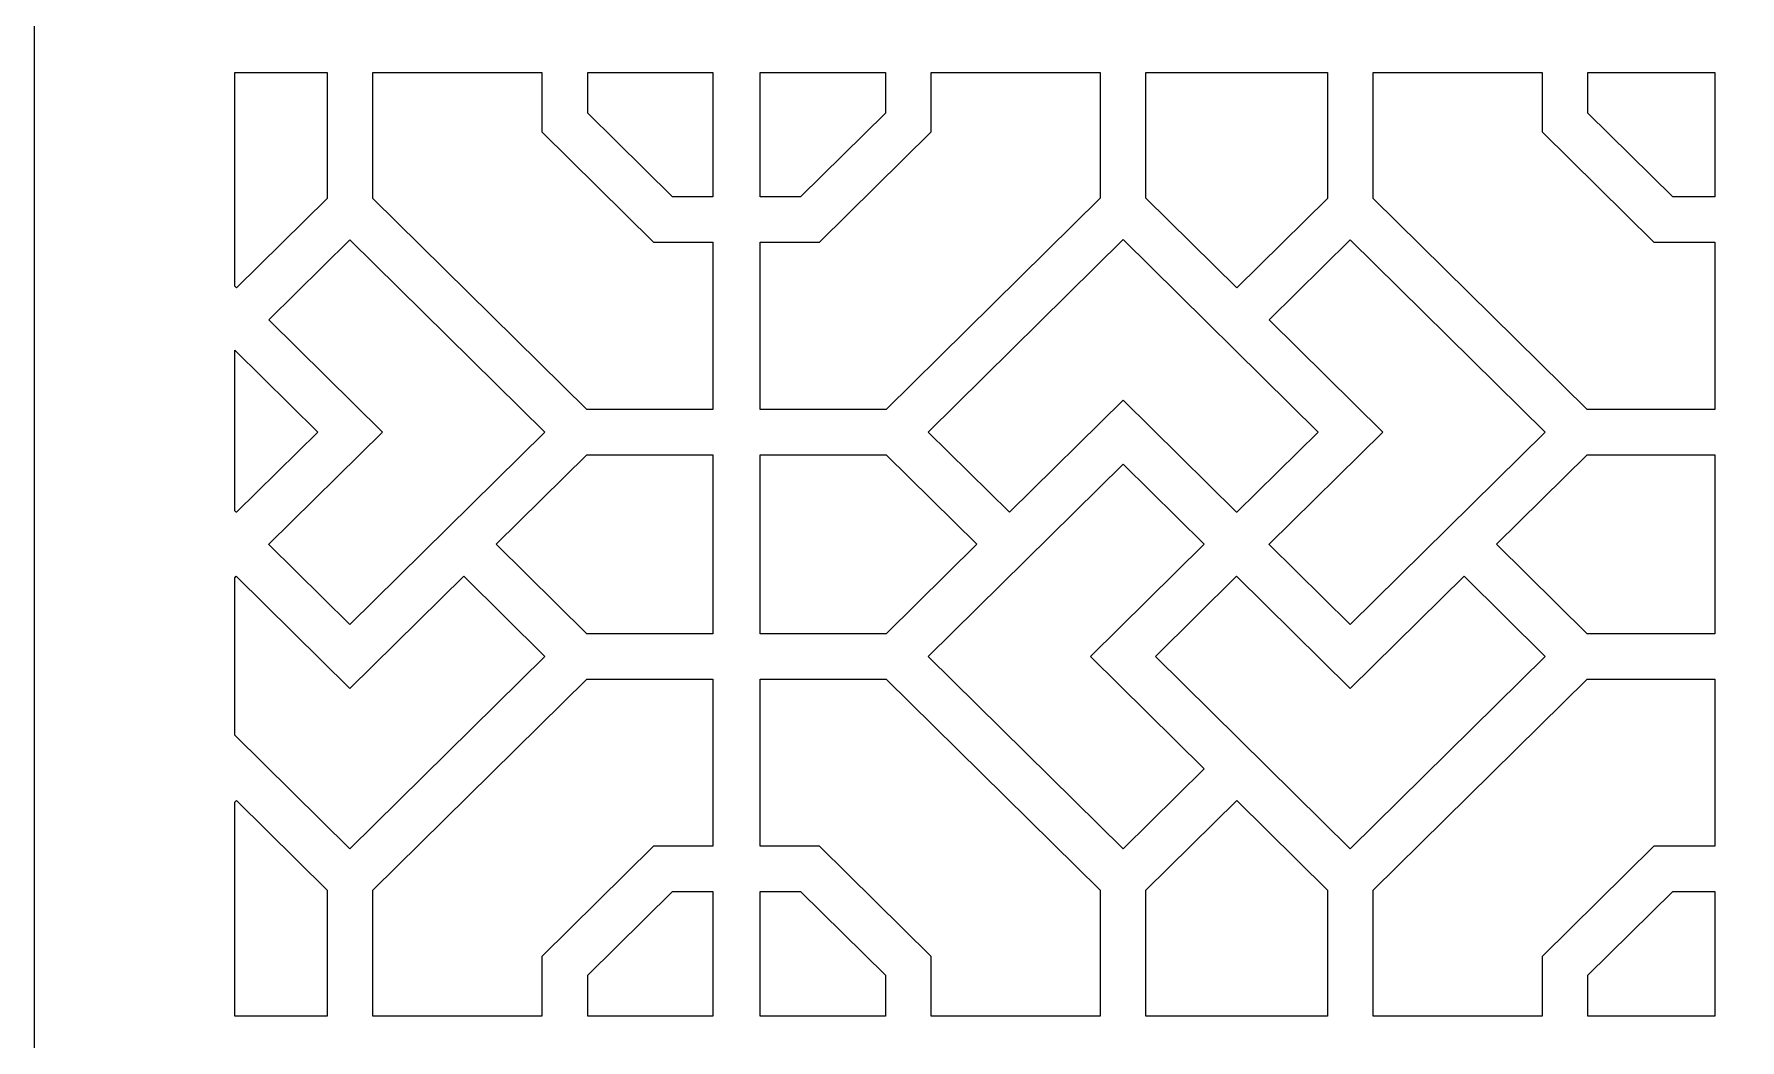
# Model space of a CAD drawing. Header units: centimetres. Extents: x 1.9 to 13.6, y -8.7 to 8.9.
# Drawn here: x 7.989 to 10.812, y -4.502 to -2.838 of the extents above; entities that cross this region are included whole.
import ezdxf

# ---------------------------------------------------------------- set-up
doc = ezdxf.new("R2010")
doc.units = ezdxf.units.CM
doc.header["$MEASUREMENT"] = 0
doc.layers.add('layer 1', color=7, linetype='Continuous')

msp = doc.modelspace()

# ---------------------------------------------------------------- linework, layer by layer
at = {"layer": 'layer 1', "color": 250}
for points, knots in [([(7.9891, 8.91238), (7.9891, 8.91238), (13.63427, 8.91238), (13.63427, 8.91238), (13.63427, 8.91238), (13.63427, 8.91238), (13.63427, -8.68727), (13.63427, -8.68727), (13.63427, -8.68727), (13.63427, -8.68727), (7.9891, -8.68727), (7.9891, -8.68727), (7.9891, -8.68727), (7.9891, -8.68727), (7.9891, 8.91238), (7.9891, 8.91238)], [0, 0, 0, 0, 0.2, 0.2, 0.2, 0.2, 0.4, 0.4, 0.4, 0.4, 0.6, 0.6, 0.6, 0.6, 1, 1, 1, 1]), ([(8.32117, -3.25519), (8.32117, -3.25519), (8.32386, -3.25784), (8.32386, -3.25784), (8.32386, -3.25784), (8.32386, -3.25784), (8.4738, -3.10987), (8.4738, -3.10987), (8.4738, -3.10987), (8.4738, -3.10987), (8.4738, -2.90125), (8.4738, -2.90125), (8.4738, -2.90125), (8.4738, -2.90125), (8.32117, -2.90125), (8.32117, -2.90125), (8.32117, -2.90125), (8.32117, -2.90125), (8.32117, -3.25519), (8.32117, -3.25519)], [0, 0, 0, 0, 0.1666667, 0.1666667, 0.1666667, 0.1666667, 0.3333333, 0.3333333, 0.3333333, 0.3333333, 0.5, 0.5, 0.5, 0.5, 0.6666667, 0.6666667, 0.6666667, 0.6666667, 1, 1, 1, 1]), ([(9.11195, -3.4592), (9.11195, -3.4592), (9.11195, -3.18226), (9.11195, -3.18226), (9.11195, -3.18226), (9.11195, -3.18226), (9.01422, -3.18226), (9.01422, -3.18226), (9.01422, -3.18226), (9.01422, -3.18226), (8.82924, -2.99972), (8.82924, -2.99972), (8.82924, -2.99972), (8.82924, -2.99972), (8.82924, -2.90125), (8.82924, -2.90125), (8.82924, -2.90125), (8.82924, -2.90125), (8.54964, -2.90125), (8.54964, -2.90125), (8.54964, -2.90125), (8.54964, -2.90125), (8.54964, -3.10978), (8.54964, -3.10978), (8.54964, -3.10978), (8.54964, -3.10978), (8.90372, -3.4592), (8.90372, -3.4592), (8.90372, -3.4592), (8.90372, -3.4592), (9.11195, -3.4592), (9.11195, -3.4592)], [0, 0, 0, 0, 0.1111111, 0.1111111, 0.1111111, 0.1111111, 0.2222222, 0.2222222, 0.2222222, 0.2222222, 0.3333333, 0.3333333, 0.3333333, 0.3333333, 0.4444444, 0.4444444, 0.4444444, 0.4444444, 0.5555556, 0.5555556, 0.5555556, 0.5555556, 0.6666667, 0.6666667, 0.6666667, 0.6666667, 0.7777778, 0.7777778, 0.7777778, 0.7777778, 1, 1, 1, 1]), ([(9.11195, -3.10742), (9.11195, -3.10742), (9.11195, -2.90125), (9.11195, -2.90125), (9.11195, -2.90125), (9.11195, -2.90125), (8.90508, -2.90125), (8.90508, -2.90125), (8.90508, -2.90125), (8.90508, -2.90125), (8.90508, -2.96872), (8.90508, -2.96872), (8.90508, -2.96872), (8.90508, -2.96872), (9.04563, -3.10742), (9.04563, -3.10742), (9.04563, -3.10742), (9.04563, -3.10742), (9.11195, -3.10742), (9.11195, -3.10742)], [0, 0, 0, 0, 0.1666667, 0.1666667, 0.1666667, 0.1666667, 0.3333333, 0.3333333, 0.3333333, 0.3333333, 0.5, 0.5, 0.5, 0.5, 0.6666667, 0.6666667, 0.6666667, 0.6666667, 1, 1, 1, 1]), ([(9.19079, -2.90125), (9.19079, -2.90125), (9.19079, -3.10742), (9.19079, -3.10742), (9.19079, -3.10742), (9.19079, -3.10742), (9.25711, -3.10742), (9.25711, -3.10742), (9.25711, -3.10742), (9.25711, -3.10742), (9.39767, -2.96872), (9.39767, -2.96872), (9.39767, -2.96872), (9.39767, -2.96872), (9.39767, -2.90125), (9.39767, -2.90125), (9.39767, -2.90125), (9.39767, -2.90125), (9.19079, -2.90125), (9.19079, -2.90125)], [0, 0, 0, 0, 0.1666667, 0.1666667, 0.1666667, 0.1666667, 0.3333333, 0.3333333, 0.3333333, 0.3333333, 0.5, 0.5, 0.5, 0.5, 0.6666667, 0.6666667, 0.6666667, 0.6666667, 1, 1, 1, 1]), ([(9.19079, -3.18226), (9.19079, -3.18226), (9.19079, -3.4592), (9.19079, -3.4592), (9.19079, -3.4592), (9.19079, -3.4592), (9.39879, -3.4592), (9.39879, -3.4592), (9.39879, -3.4592), (9.39879, -3.4592), (9.75311, -3.10955), (9.75311, -3.10955), (9.75311, -3.10955), (9.75311, -3.10955), (9.75311, -2.90125), (9.75311, -2.90125), (9.75311, -2.90125), (9.75311, -2.90125), (9.47351, -2.90125), (9.47351, -2.90125), (9.47351, -2.90125), (9.47351, -2.90125), (9.47351, -2.99972), (9.47351, -2.99972), (9.47351, -2.99972), (9.47351, -2.99972), (9.28853, -3.18226), (9.28853, -3.18226), (9.28853, -3.18226), (9.28853, -3.18226), (9.19079, -3.18226), (9.19079, -3.18226)], [0, 0, 0, 0, 0.1111111, 0.1111111, 0.1111111, 0.1111111, 0.2222222, 0.2222222, 0.2222222, 0.2222222, 0.3333333, 0.3333333, 0.3333333, 0.3333333, 0.4444444, 0.4444444, 0.4444444, 0.4444444, 0.5555556, 0.5555556, 0.5555556, 0.5555556, 0.6666667, 0.6666667, 0.6666667, 0.6666667, 0.7777778, 0.7777778, 0.7777778, 0.7777778, 1, 1, 1, 1]), ([(9.82894, -2.90125), (9.82894, -2.90125), (9.82894, -3.10963), (9.82894, -3.10963), (9.82894, -3.10963), (9.82894, -3.10963), (9.97913, -3.25784), (9.97913, -3.25784), (9.97913, -3.25784), (9.97913, -3.25784), (10.12907, -3.10987), (10.12907, -3.10987), (10.12907, -3.10987), (10.12907, -3.10987), (10.12907, -2.90125), (10.12907, -2.90125), (10.12907, -2.90125), (10.12907, -2.90125), (9.82894, -2.90125), (9.82894, -2.90125)], [0, 0, 0, 0, 0.1666667, 0.1666667, 0.1666667, 0.1666667, 0.3333333, 0.3333333, 0.3333333, 0.3333333, 0.5, 0.5, 0.5, 0.5, 0.6666667, 0.6666667, 0.6666667, 0.6666667, 1, 1, 1, 1]), ([(10.66949, -3.18226), (10.66949, -3.18226), (10.48451, -2.99972), (10.48451, -2.99972), (10.48451, -2.99972), (10.48451, -2.99972), (10.48451, -2.90125), (10.48451, -2.90125), (10.48451, -2.90125), (10.48451, -2.90125), (10.2049, -2.90125), (10.2049, -2.90125), (10.2049, -2.90125), (10.2049, -2.90125), (10.2049, -3.10978), (10.2049, -3.10978), (10.2049, -3.10978), (10.2049, -3.10978), (10.55899, -3.4592), (10.55899, -3.4592), (10.55899, -3.4592), (10.55899, -3.4592), (10.77022, -3.4592), (10.77022, -3.4592), (10.77022, -3.4592), (10.77022, -3.4592), (10.77022, -3.18226), (10.77022, -3.18226), (10.77022, -3.18226), (10.77022, -3.18226), (10.66949, -3.18226), (10.66949, -3.18226)], [0, 0, 0, 0, 0.1111111, 0.1111111, 0.1111111, 0.1111111, 0.2222222, 0.2222222, 0.2222222, 0.2222222, 0.3333333, 0.3333333, 0.3333333, 0.3333333, 0.4444444, 0.4444444, 0.4444444, 0.4444444, 0.5555556, 0.5555556, 0.5555556, 0.5555556, 0.6666667, 0.6666667, 0.6666667, 0.6666667, 0.7777778, 0.7777778, 0.7777778, 0.7777778, 1, 1, 1, 1]), ([(10.77022, -3.10742), (10.77022, -3.10742), (10.77022, -2.90125), (10.77022, -2.90125), (10.77022, -2.90125), (10.77022, -2.90125), (10.56034, -2.90125), (10.56034, -2.90125), (10.56034, -2.90125), (10.56034, -2.90125), (10.56034, -2.96872), (10.56034, -2.96872), (10.56034, -2.96872), (10.56034, -2.96872), (10.7009, -3.10742), (10.7009, -3.10742), (10.7009, -3.10742), (10.7009, -3.10742), (10.77022, -3.10742), (10.77022, -3.10742)], [0, 0, 0, 0, 0.1666667, 0.1666667, 0.1666667, 0.1666667, 0.3333333, 0.3333333, 0.3333333, 0.3333333, 0.5, 0.5, 0.5, 0.5, 0.6666667, 0.6666667, 0.6666667, 0.6666667, 1, 1, 1, 1]), ([(8.37756, -3.68194), (8.37756, -3.68194), (8.37762, -3.682), (8.37762, -3.682), (8.37762, -3.682), (8.37762, -3.682), (8.37731, -3.68231), (8.37731, -3.68231), (8.37731, -3.68231), (8.37731, -3.68231), (8.51177, -3.815), (8.51177, -3.815), (8.51177, -3.815), (8.51177, -3.815), (8.83439, -3.49663), (8.83439, -3.49663), (8.83439, -3.49663), (8.83439, -3.49663), (8.51177, -3.17825), (8.51177, -3.17825), (8.51177, -3.17825), (8.51177, -3.17825), (8.37749, -3.31076), (8.37749, -3.31076), (8.37749, -3.31076), (8.37749, -3.31076), (8.56559, -3.49639), (8.56559, -3.49639), (8.56559, -3.49639), (8.56559, -3.49639), (8.37756, -3.68194), (8.37756, -3.68194)], [0, 0, 0, 0, 0.1111111, 0.1111111, 0.1111111, 0.1111111, 0.2222222, 0.2222222, 0.2222222, 0.2222222, 0.3333333, 0.3333333, 0.3333333, 0.3333333, 0.4444444, 0.4444444, 0.4444444, 0.4444444, 0.5555556, 0.5555556, 0.5555556, 0.5555556, 0.6666667, 0.6666667, 0.6666667, 0.6666667, 0.7777778, 0.7777778, 0.7777778, 0.7777778, 1, 1, 1, 1]), ([(9.9789, -3.62894), (9.9789, -3.62894), (9.97897, -3.62886), (9.97897, -3.62886), (9.97897, -3.62886), (9.97897, -3.62886), (9.97917, -3.62906), (9.97917, -3.62906), (9.97917, -3.62906), (9.97917, -3.62906), (10.11361, -3.49639), (10.11361, -3.49639), (10.11361, -3.49639), (10.11361, -3.49639), (9.79098, -3.17801), (9.79098, -3.17801), (9.79098, -3.17801), (9.79098, -3.17801), (9.46835, -3.49639), (9.46835, -3.49639), (9.46835, -3.49639), (9.46835, -3.49639), (9.60287, -3.62912), (9.60287, -3.62912), (9.60287, -3.62912), (9.60287, -3.62912), (9.79098, -3.44349), (9.79098, -3.44349), (9.79098, -3.44349), (9.79098, -3.44349), (9.9789, -3.62894), (9.9789, -3.62894)], [0, 0, 0, 0, 0.1111111, 0.1111111, 0.1111111, 0.1111111, 0.2222222, 0.2222222, 0.2222222, 0.2222222, 0.3333333, 0.3333333, 0.3333333, 0.3333333, 0.4444444, 0.4444444, 0.4444444, 0.4444444, 0.5555556, 0.5555556, 0.5555556, 0.5555556, 0.6666667, 0.6666667, 0.6666667, 0.6666667, 0.7777778, 0.7777778, 0.7777778, 0.7777778, 1, 1, 1, 1]), ([(10.03282, -3.68194), (10.03282, -3.68194), (10.03289, -3.682), (10.03289, -3.682), (10.03289, -3.682), (10.03289, -3.682), (10.03257, -3.68231), (10.03257, -3.68231), (10.03257, -3.68231), (10.03257, -3.68231), (10.16703, -3.815), (10.16703, -3.815), (10.16703, -3.815), (10.16703, -3.815), (10.48966, -3.49663), (10.48966, -3.49663), (10.48966, -3.49663), (10.48966, -3.49663), (10.16704, -3.17825), (10.16704, -3.17825), (10.16704, -3.17825), (10.16704, -3.17825), (10.03275, -3.31076), (10.03275, -3.31076), (10.03275, -3.31076), (10.03275, -3.31076), (10.22086, -3.49639), (10.22086, -3.49639), (10.22086, -3.49639), (10.22086, -3.49639), (10.03282, -3.68194), (10.03282, -3.68194)], [0, 0, 0, 0, 0.1111111, 0.1111111, 0.1111111, 0.1111111, 0.2222222, 0.2222222, 0.2222222, 0.2222222, 0.3333333, 0.3333333, 0.3333333, 0.3333333, 0.4444444, 0.4444444, 0.4444444, 0.4444444, 0.5555556, 0.5555556, 0.5555556, 0.5555556, 0.6666667, 0.6666667, 0.6666667, 0.6666667, 0.7777778, 0.7777778, 0.7777778, 0.7777778, 1, 1, 1, 1]), ([(8.32117, -3.6265), (8.32117, -3.6265), (8.32364, -3.62894), (8.32364, -3.62894), (8.32364, -3.62894), (8.32364, -3.62894), (8.32371, -3.62886), (8.32371, -3.62886), (8.32371, -3.62886), (8.32371, -3.62886), (8.3239, -3.62906), (8.3239, -3.62906), (8.3239, -3.62906), (8.3239, -3.62906), (8.45834, -3.49639), (8.45834, -3.49639), (8.45834, -3.49639), (8.45834, -3.49639), (8.32117, -3.36101), (8.32117, -3.36101), (8.32117, -3.36101), (8.32117, -3.36101), (8.32117, -3.6265), (8.32117, -3.6265)], [0, 0, 0, 0, 0.1428571, 0.1428571, 0.1428571, 0.1428571, 0.2857143, 0.2857143, 0.2857143, 0.2857143, 0.4285714, 0.4285714, 0.4285714, 0.4285714, 0.5714286, 0.5714286, 0.5714286, 0.5714286, 0.7142857, 0.7142857, 0.7142857, 0.7142857, 1, 1, 1, 1]), ([(9.11195, -3.83021), (9.11195, -3.83021), (9.11195, -3.53404), (9.11195, -3.53404), (9.11195, -3.53404), (9.11195, -3.53404), (8.90372, -3.53404), (8.90372, -3.53404), (8.90372, -3.53404), (8.90372, -3.53404), (8.75366, -3.68213), (8.75366, -3.68213), (8.75366, -3.68213), (8.75366, -3.68213), (8.90372, -3.83021), (8.90372, -3.83021), (8.90372, -3.83021), (8.90372, -3.83021), (9.11195, -3.83021), (9.11195, -3.83021)], [0, 0, 0, 0, 0.1666667, 0.1666667, 0.1666667, 0.1666667, 0.3333333, 0.3333333, 0.3333333, 0.3333333, 0.5, 0.5, 0.5, 0.5, 0.6666667, 0.6666667, 0.6666667, 0.6666667, 1, 1, 1, 1]), ([(9.19079, -3.53404), (9.19079, -3.53404), (9.19079, -3.83021), (9.19079, -3.83021), (9.19079, -3.83021), (9.19079, -3.83021), (9.3991, -3.83021), (9.3991, -3.83021), (9.3991, -3.83021), (9.3991, -3.83021), (9.54924, -3.68204), (9.54924, -3.68204), (9.54924, -3.68204), (9.54924, -3.68204), (9.39926, -3.53404), (9.39926, -3.53404), (9.39926, -3.53404), (9.39926, -3.53404), (9.19079, -3.53404), (9.19079, -3.53404)], [0, 0, 0, 0, 0.1666667, 0.1666667, 0.1666667, 0.1666667, 0.3333333, 0.3333333, 0.3333333, 0.3333333, 0.5, 0.5, 0.5, 0.5, 0.6666667, 0.6666667, 0.6666667, 0.6666667, 1, 1, 1, 1]), ([(9.92515, -3.68204), (9.92515, -3.68204), (9.92531, -3.68189), (9.92531, -3.68189), (9.92531, -3.68189), (9.92531, -3.68189), (9.79098, -3.54933), (9.79098, -3.54933), (9.79098, -3.54933), (9.79098, -3.54933), (9.46835, -3.86771), (9.46835, -3.86771), (9.46835, -3.86771), (9.46835, -3.86771), (9.79098, -4.18609), (9.79098, -4.18609), (9.79098, -4.18609), (9.79098, -4.18609), (9.92542, -4.05342), (9.92542, -4.05342), (9.92542, -4.05342), (9.92542, -4.05342), (9.73716, -3.86763), (9.73716, -3.86763), (9.73716, -3.86763), (9.73716, -3.86763), (9.92519, -3.68208), (9.92519, -3.68208), (9.92519, -3.68208), (9.92519, -3.68208), (9.92515, -3.68204), (9.92515, -3.68204)], [0, 0, 0, 0, 0.1111111, 0.1111111, 0.1111111, 0.1111111, 0.2222222, 0.2222222, 0.2222222, 0.2222222, 0.3333333, 0.3333333, 0.3333333, 0.3333333, 0.4444444, 0.4444444, 0.4444444, 0.4444444, 0.5555556, 0.5555556, 0.5555556, 0.5555556, 0.6666667, 0.6666667, 0.6666667, 0.6666667, 0.7777778, 0.7777778, 0.7777778, 0.7777778, 1, 1, 1, 1]), ([(10.77022, -3.53404), (10.77022, -3.53404), (10.55899, -3.53404), (10.55899, -3.53404), (10.55899, -3.53404), (10.55899, -3.53404), (10.40892, -3.68213), (10.40892, -3.68213), (10.40892, -3.68213), (10.40892, -3.68213), (10.55899, -3.83021), (10.55899, -3.83021), (10.55899, -3.83021), (10.55899, -3.83021), (10.77022, -3.83021), (10.77022, -3.83021), (10.77022, -3.83021), (10.77022, -3.83021), (10.77022, -3.53404), (10.77022, -3.53404)], [0, 0, 0, 0, 0.1666667, 0.1666667, 0.1666667, 0.1666667, 0.3333333, 0.3333333, 0.3333333, 0.3333333, 0.5, 0.5, 0.5, 0.5, 0.6666667, 0.6666667, 0.6666667, 0.6666667, 1, 1, 1, 1]), ([(8.32117, -3.99792), (8.32117, -3.99792), (8.51177, -4.18601), (8.51177, -4.18601), (8.51177, -4.18601), (8.51177, -4.18601), (8.83439, -3.86764), (8.83439, -3.86764), (8.83439, -3.86764), (8.83439, -3.86764), (8.70003, -3.73505), (8.70003, -3.73505), (8.70003, -3.73505), (8.70003, -3.73505), (8.51177, -3.92083), (8.51177, -3.92083), (8.51177, -3.92083), (8.51177, -3.92083), (8.3235, -3.73505), (8.3235, -3.73505), (8.3235, -3.73505), (8.3235, -3.73505), (8.32117, -3.73735), (8.32117, -3.73735), (8.32117, -3.73735), (8.32117, -3.73735), (8.32117, -3.99792), (8.32117, -3.99792)], [0, 0, 0, 0, 0.125, 0.125, 0.125, 0.125, 0.25, 0.25, 0.25, 0.25, 0.375, 0.375, 0.375, 0.375, 0.5, 0.5, 0.5, 0.5, 0.625, 0.625, 0.625, 0.625, 0.75, 0.75, 0.75, 0.75, 1, 1, 1, 1]), ([(9.97876, -3.73505), (9.97876, -3.73505), (9.84441, -3.86763), (9.84441, -3.86763), (9.84441, -3.86763), (9.84441, -3.86763), (10.16703, -4.18601), (10.16703, -4.18601), (10.16703, -4.18601), (10.16703, -4.18601), (10.48966, -3.86764), (10.48966, -3.86764), (10.48966, -3.86764), (10.48966, -3.86764), (10.3553, -3.73505), (10.3553, -3.73505), (10.3553, -3.73505), (10.3553, -3.73505), (10.16703, -3.92083), (10.16703, -3.92083), (10.16703, -3.92083), (10.16703, -3.92083), (9.97876, -3.73505), (9.97876, -3.73505)], [0, 0, 0, 0, 0.1428571, 0.1428571, 0.1428571, 0.1428571, 0.2857143, 0.2857143, 0.2857143, 0.2857143, 0.4285714, 0.4285714, 0.4285714, 0.4285714, 0.5714286, 0.5714286, 0.5714286, 0.5714286, 0.7142857, 0.7142857, 0.7142857, 0.7142857, 1, 1, 1, 1]), ([(9.11195, -4.18183), (9.11195, -4.18183), (9.11195, -3.90505), (9.11195, -3.90505), (9.11195, -3.90505), (9.11195, -3.90505), (8.90372, -3.90505), (8.90372, -3.90505), (8.90372, -3.90505), (8.90372, -3.90505), (8.54964, -4.25447), (8.54964, -4.25447), (8.54964, -4.25447), (8.54964, -4.25447), (8.54964, -4.46284), (8.54964, -4.46284), (8.54964, -4.46284), (8.54964, -4.46284), (8.82924, -4.46284), (8.82924, -4.46284), (8.82924, -4.46284), (8.82924, -4.46284), (8.82924, -4.36437), (8.82924, -4.36437), (8.82924, -4.36437), (8.82924, -4.36437), (9.01422, -4.18183), (9.01422, -4.18183), (9.01422, -4.18183), (9.01422, -4.18183), (9.11195, -4.18183), (9.11195, -4.18183)], [0, 0, 0, 0, 0.1111111, 0.1111111, 0.1111111, 0.1111111, 0.2222222, 0.2222222, 0.2222222, 0.2222222, 0.3333333, 0.3333333, 0.3333333, 0.3333333, 0.4444444, 0.4444444, 0.4444444, 0.4444444, 0.5555556, 0.5555556, 0.5555556, 0.5555556, 0.6666667, 0.6666667, 0.6666667, 0.6666667, 0.7777778, 0.7777778, 0.7777778, 0.7777778, 1, 1, 1, 1]), ([(9.19079, -3.90505), (9.19079, -3.90505), (9.19079, -4.18183), (9.19079, -4.18183), (9.19079, -4.18183), (9.19079, -4.18183), (9.28853, -4.18183), (9.28853, -4.18183), (9.28853, -4.18183), (9.28853, -4.18183), (9.47351, -4.36437), (9.47351, -4.36437), (9.47351, -4.36437), (9.47351, -4.36437), (9.47351, -4.46284), (9.47351, -4.46284), (9.47351, -4.46284), (9.47351, -4.46284), (9.75311, -4.46284), (9.75311, -4.46284), (9.75311, -4.46284), (9.75311, -4.46284), (9.75311, -4.25454), (9.75311, -4.25454), (9.75311, -4.25454), (9.75311, -4.25454), (9.39896, -3.90505), (9.39896, -3.90505), (9.39896, -3.90505), (9.39896, -3.90505), (9.19079, -3.90505), (9.19079, -3.90505)], [0, 0, 0, 0, 0.1111111, 0.1111111, 0.1111111, 0.1111111, 0.2222222, 0.2222222, 0.2222222, 0.2222222, 0.3333333, 0.3333333, 0.3333333, 0.3333333, 0.4444444, 0.4444444, 0.4444444, 0.4444444, 0.5555556, 0.5555556, 0.5555556, 0.5555556, 0.6666667, 0.6666667, 0.6666667, 0.6666667, 0.7777778, 0.7777778, 0.7777778, 0.7777778, 1, 1, 1, 1]), ([(10.66949, -4.18183), (10.66949, -4.18183), (10.77022, -4.18183), (10.77022, -4.18183), (10.77022, -4.18183), (10.77022, -4.18183), (10.77022, -3.90505), (10.77022, -3.90505), (10.77022, -3.90505), (10.77022, -3.90505), (10.55899, -3.90505), (10.55899, -3.90505), (10.55899, -3.90505), (10.55899, -3.90505), (10.2049, -4.25447), (10.2049, -4.25447), (10.2049, -4.25447), (10.2049, -4.25447), (10.2049, -4.46284), (10.2049, -4.46284), (10.2049, -4.46284), (10.2049, -4.46284), (10.48451, -4.46284), (10.48451, -4.46284), (10.48451, -4.46284), (10.48451, -4.46284), (10.48451, -4.36437), (10.48451, -4.36437), (10.48451, -4.36437), (10.48451, -4.36437), (10.66949, -4.18183), (10.66949, -4.18183)], [0, 0, 0, 0, 0.1111111, 0.1111111, 0.1111111, 0.1111111, 0.2222222, 0.2222222, 0.2222222, 0.2222222, 0.3333333, 0.3333333, 0.3333333, 0.3333333, 0.4444444, 0.4444444, 0.4444444, 0.4444444, 0.5555556, 0.5555556, 0.5555556, 0.5555556, 0.6666667, 0.6666667, 0.6666667, 0.6666667, 0.7777778, 0.7777778, 0.7777778, 0.7777778, 1, 1, 1, 1]), ([(8.32117, -4.46284), (8.32117, -4.46284), (8.4738, -4.46284), (8.4738, -4.46284), (8.4738, -4.46284), (8.4738, -4.46284), (8.4738, -4.25438), (8.4738, -4.25438), (8.4738, -4.25438), (8.4738, -4.25438), (8.32378, -4.10633), (8.32378, -4.10633), (8.32378, -4.10633), (8.32378, -4.10633), (8.32117, -4.10891), (8.32117, -4.10891), (8.32117, -4.10891), (8.32117, -4.10891), (8.32117, -4.46284), (8.32117, -4.46284)], [0, 0, 0, 0, 0.1666667, 0.1666667, 0.1666667, 0.1666667, 0.3333333, 0.3333333, 0.3333333, 0.3333333, 0.5, 0.5, 0.5, 0.5, 0.6666667, 0.6666667, 0.6666667, 0.6666667, 1, 1, 1, 1]), ([(10.12907, -4.46284), (10.12907, -4.46284), (10.12907, -4.25438), (10.12907, -4.25438), (10.12907, -4.25438), (10.12907, -4.25438), (9.97904, -4.10633), (9.97904, -4.10633), (9.97904, -4.10633), (9.97904, -4.10633), (9.82894, -4.25445), (9.82894, -4.25445), (9.82894, -4.25445), (9.82894, -4.25445), (9.82894, -4.46284), (9.82894, -4.46284), (9.82894, -4.46284), (9.82894, -4.46284), (10.12907, -4.46284), (10.12907, -4.46284)], [0, 0, 0, 0, 0.1666667, 0.1666667, 0.1666667, 0.1666667, 0.3333333, 0.3333333, 0.3333333, 0.3333333, 0.5, 0.5, 0.5, 0.5, 0.6666667, 0.6666667, 0.6666667, 0.6666667, 1, 1, 1, 1]), ([(9.11195, -4.46284), (9.11195, -4.46284), (9.11195, -4.25666), (9.11195, -4.25666), (9.11195, -4.25666), (9.11195, -4.25666), (9.04563, -4.25666), (9.04563, -4.25666), (9.04563, -4.25666), (9.04563, -4.25666), (8.90508, -4.39537), (8.90508, -4.39537), (8.90508, -4.39537), (8.90508, -4.39537), (8.90508, -4.46284), (8.90508, -4.46284), (8.90508, -4.46284), (8.90508, -4.46284), (9.11195, -4.46284), (9.11195, -4.46284)], [0, 0, 0, 0, 0.1666667, 0.1666667, 0.1666667, 0.1666667, 0.3333333, 0.3333333, 0.3333333, 0.3333333, 0.5, 0.5, 0.5, 0.5, 0.6666667, 0.6666667, 0.6666667, 0.6666667, 1, 1, 1, 1]), ([(9.19079, -4.25666), (9.19079, -4.25666), (9.19079, -4.46284), (9.19079, -4.46284), (9.19079, -4.46284), (9.19079, -4.46284), (9.39767, -4.46284), (9.39767, -4.46284), (9.39767, -4.46284), (9.39767, -4.46284), (9.39767, -4.39537), (9.39767, -4.39537), (9.39767, -4.39537), (9.39767, -4.39537), (9.25711, -4.25666), (9.25711, -4.25666), (9.25711, -4.25666), (9.25711, -4.25666), (9.19079, -4.25666), (9.19079, -4.25666)], [0, 0, 0, 0, 0.1666667, 0.1666667, 0.1666667, 0.1666667, 0.3333333, 0.3333333, 0.3333333, 0.3333333, 0.5, 0.5, 0.5, 0.5, 0.6666667, 0.6666667, 0.6666667, 0.6666667, 1, 1, 1, 1]), ([(10.77022, -4.25666), (10.77022, -4.25666), (10.7009, -4.25666), (10.7009, -4.25666), (10.7009, -4.25666), (10.7009, -4.25666), (10.56034, -4.39537), (10.56034, -4.39537), (10.56034, -4.39537), (10.56034, -4.39537), (10.56034, -4.46284), (10.56034, -4.46284), (10.56034, -4.46284), (10.56034, -4.46284), (10.77022, -4.46284), (10.77022, -4.46284), (10.77022, -4.46284), (10.77022, -4.46284), (10.77022, -4.25666), (10.77022, -4.25666)], [0, 0, 0, 0, 0.1666667, 0.1666667, 0.1666667, 0.1666667, 0.3333333, 0.3333333, 0.3333333, 0.3333333, 0.5, 0.5, 0.5, 0.5, 0.6666667, 0.6666667, 0.6666667, 0.6666667, 1, 1, 1, 1])]:
    msp.add_open_spline(points, degree=3, knots=knots, dxfattribs=at)

doc.saveas('drawing.dxf')
